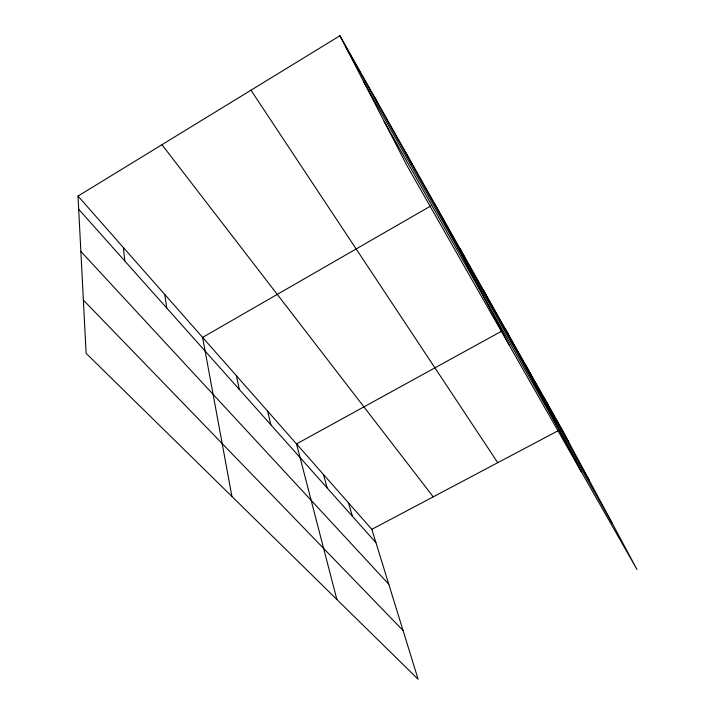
<?xml version="1.0" encoding="UTF-8"?>
<svg xmlns="http://www.w3.org/2000/svg" width="715" height="715" viewBox="0 0 715 715"><rect width="100%" height="100%" fill="white"/><g stroke="black" fill="none" stroke-linecap="round" stroke-linejoin="round"><path stroke-width="1.07" d="M78.007 196.08L371.827 529.341L418.123 679.25L86.122 353.344L78.007 196.08L339.947 35.75L561.677 428.848L636.994 569.506L407.023 165.719L339.947 35.75M430.832 205.938L202.604 337.409L231.937 496.487M501.581 331.197L296.528 443.935L336.881 599.501M371.827 529.341L557.78 430.913M83.369 300.094L403.081 630.541M80.867 251.439L388.781 584.235M78.686 209.289L375.938 542.658M161.956 144.698L433.219 496.845M250.974 90.206L497.756 462.685M384.161 121.434L612.442 523.666M345.524 46.564L568.345 441.298M363.408 81.215L589.187 480.212M544.24 397.942L550.916 410.419M525.534 364.775L532.201 377.261M505.407 329.097L581.501 472.07M483.698 290.594L490.267 302.981M460.201 248.945L466.68 261.207M434.693 203.721L509.071 344.898M406.022 152.894L412.197 164.673M374.58 97.16L380.505 108.528M348.446 502.824L352.397 516.257M323.403 474.42L327.166 487.961M267.607 411.134L270.86 424.808M236.397 375.724L239.319 389.434M164.754 294.473L166.783 308.085M123.4 247.56L124.812 261.011"/></g></svg>
